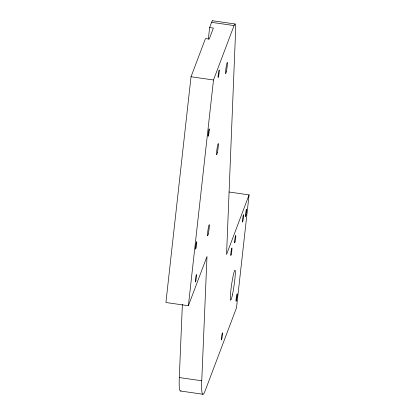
<?xml version="1.0" encoding="UTF-8"?>
<svg xmlns="http://www.w3.org/2000/svg" width="415" height="415" viewBox="0 0 415 415"><rect width="100%" height="100%" fill="white"/><g stroke="black" fill="none" stroke-linecap="round" stroke-linejoin="round"><path stroke-width="0.62" d="M180.966 390.8A56.648 4.788 -81.8 0 1 179.296 377.551L182.372 304.402M229.111 192.005L249.083 194.884L236.524 307.754L205.14 390.811A56.648 4.788 -81.8 0 1 201.757 380.783L206.986 256.501L188.384 305.736L165.917 302.504L191.03 76.759L205.466 38.559L209.207 39.098L213.377 28.059L209.637 27.52L208.346 39.098M188.384 305.736L213.497 79.991L234.06 25.574A26.166 2.215 -81.8 0 1 235.507 24.864L235.596 25.548A26.166 2.215 -81.8 0 1 235.627 30.067L226.559 254.483L249.083 194.884M209.637 27.52L211.593 22.337A26.166 2.215 -81.8 0 1 212.771 20.849M212.589 20.75L235.051 23.987M211.593 22.337L234.06 25.574M191.03 76.759L213.497 79.991M179.296 377.551L201.757 380.783M180.509 391.013L202.977 394.25M232.431 294.852A15.184 1.287 -81.8 0 0 235.149 270.414A15.184 1.287 -81.8 0 0 230.854 290.407A15.184 1.287 -81.8 0 0 232.431 294.852M208.288 233.884A5.696 0.482 -81.8 0 0 209.31 224.723A5.696 0.482 -81.8 0 0 207.697 232.218A5.696 0.482 -81.8 0 0 208.288 233.884M217.315 152.756A5.696 0.482 -81.8 0 0 218.337 143.595A5.696 0.482 -81.8 0 0 216.723 151.091A5.696 0.482 -81.8 0 0 217.315 152.756M226.341 71.629A5.696 0.482 -81.8 0 0 227.358 62.468A5.696 0.482 -81.8 0 0 225.75 69.964A5.696 0.482 -81.8 0 0 226.341 71.629M195.901 280.369A3.797 0.322 -81.8 0 0 196.482 274.559A3.797 0.322 -81.8 0 0 195.392 280.006A3.797 0.322 -81.8 0 0 195.901 280.369M236.534 299.941A3.797 0.322 -81.8 0 0 237.214 293.83A3.797 0.322 -81.8 0 0 236.135 298.826A3.797 0.322 -81.8 0 0 236.534 299.941M245.95 215.286A3.797 0.322 -81.8 0 0 246.629 209.176A3.797 0.322 -81.8 0 0 245.556 214.176A3.797 0.322 -81.8 0 0 245.95 215.286M242.915 220.827A3.797 0.322 -81.8 0 0 243.595 214.721A3.797 0.322 -81.8 0 0 242.521 219.717A3.797 0.322 -81.8 0 0 242.915 220.827M235.082 241.561A3.797 0.322 -81.8 0 0 235.762 235.45A3.797 0.322 -81.8 0 0 234.688 240.446A3.797 0.322 -81.8 0 0 235.082 241.561M221.849 338.728A3.668 0.311 -81.8 0 0 222.502 332.83A3.668 0.311 -81.8 0 0 221.465 337.654A3.668 0.311 -81.8 0 0 221.849 338.728M231.259 254.156A3.797 0.322 -81.8 0 0 231.938 248.046A3.797 0.322 -81.8 0 0 230.865 253.046A3.797 0.322 -81.8 0 0 231.259 254.156M196.036 247.822A3.797 0.322 -81.8 0 0 196.715 241.712A3.797 0.322 -81.8 0 0 195.641 246.712A3.797 0.322 -81.8 0 0 196.036 247.822M208.589 134.948A3.797 0.322 -81.8 0 0 209.269 128.842A3.797 0.322 -81.8 0 0 208.195 133.838A3.797 0.322 -81.8 0 0 208.589 134.948M218.586 76.137A3.797 0.322 -81.8 0 0 219.265 70.026A3.797 0.322 -81.8 0 0 218.191 75.027A3.797 0.322 -81.8 0 0 218.586 76.137"/></g></svg>
